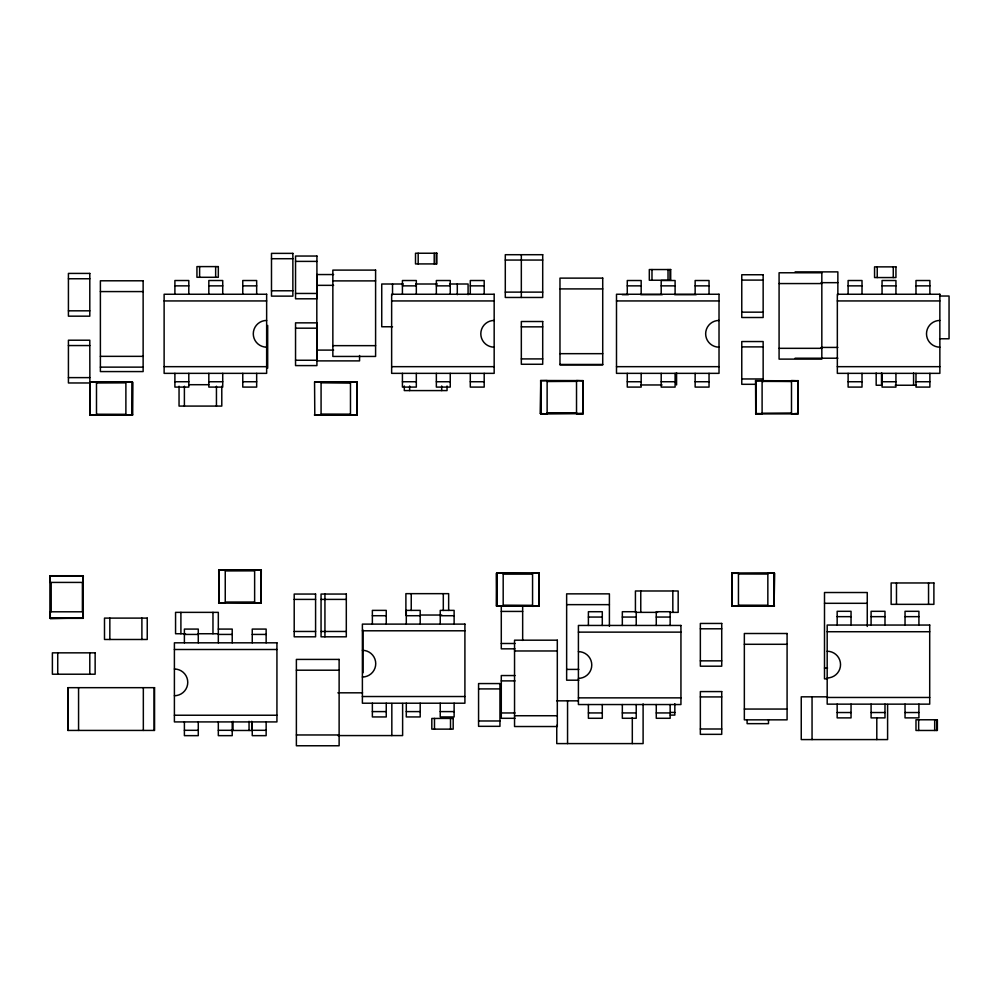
<?xml version="1.0" encoding="UTF-8"?>
<svg xmlns="http://www.w3.org/2000/svg" width="999" height="999" viewBox="0 0 999 999"><rect width="100%" height="100%" fill="white"/><g stroke="black" fill="none" stroke-linecap="round" stroke-linejoin="round"><path stroke-width="1.5" d="M132.23 414.922L132.417 381.98L90.222 381.868L89.935 415.147L89.798 340.209L68.419 340.209L68.419 382.967L89.798 382.967M538.911 605.981L539.085 572.989L496.903 572.914L496.615 606.193L496.528 573.189L503.184 572.964L503.184 606.268L496.578 606.156L496.503 573.251L503.184 573.139M540.796 380.544L540.534 413.761L540.796 380.532L583.041 380.607L582.929 413.524M755.731 380.544L755.756 413.923L798.001 413.848L798.164 380.931L755.581 380.607L755.756 413.586M583.191 413.524L540.621 413.848L540.659 380.607M218.968 602.772L261.151 603.096L261.288 570.054L218.731 569.855L218.968 603.059M582.991 413.524L583.191 380.869L576.523 380.569L576.523 413.886L583.191 413.586L576.523 413.648M731.992 573.314L731.78 605.981L731.78 573.251L738.448 573.039L738.448 606.268L731.792 605.981L732.167 572.989M314.797 414.86L314.56 381.943L356.755 381.868L356.755 414.922M90.01 415.184L89.835 382.142L96.491 381.88L96.491 415.222L90.147 415.184M218.756 603.096L218.931 569.78M314.685 414.985L321.079 415.259L321.079 381.905L314.797 381.868M125.886 414.985L132.567 414.86L90.097 414.922M218.681 570.179L225.25 569.792L225.25 603.134L218.769 603.009M797.951 413.524L791.495 413.848L798.164 413.586L797.826 380.869M261.251 602.897L254.633 602.959M755.469 380.869L762.1 380.644M755.756 380.744L755.731 413.911M767.844 605.981L774.525 605.918L732.167 605.918M50.175 618.369L83.279 618.319L83.179 575.811L50.025 575.899L50.112 618.406L83.354 618.081L50.35 618.443M50.287 576.011L82.954 575.849M50.225 575.774L50.175 582.417M261.201 570.179L261.139 602.897M132.442 415.147L132.555 382.205L125.886 382.08M350.474 382.08L357.13 382.142L357.03 415.147L314.523 414.922M532.567 573.189L539.223 573.251L539.185 606.093L532.567 606.318L532.567 572.964L539.173 573.314L539.223 606.043M132.517 414.922L132.417 382.08M218.781 602.834L218.744 570.054L225.25 570.117M356.98 382.205L357.142 414.922L350.474 414.922M738.448 573.139L731.78 573.314L774.4 573.039L774.188 606.306L774.25 573.314M218.594 602.834L225.25 603.009M774.312 606.156L767.844 606.293L767.844 572.964L774.525 573.314L774.125 605.981M132.492 415.047L125.886 415.259L125.886 381.905M356.955 415.047L350.474 415.147L350.474 381.905M132.218 381.868L125.886 381.868M356.755 382.267L350.474 381.868M261.076 569.817L254.633 569.942L261.226 570.054M540.559 380.694L547.127 380.569L547.127 413.886L540.459 413.586M755.656 413.811L762.1 413.848M731.83 606.093L738.448 606.043M797.851 413.811L797.889 380.544M90.122 382.03L96.491 382.08M254.633 569.817L254.633 603.134L261.251 602.959M50.062 575.899L49.975 582.417L83.304 582.417M321.079 382.03L314.635 381.98M532.567 606.043L539.21 606.043L496.503 605.981L522.664 606.081L522.664 640.434M582.892 380.644L582.929 413.886M83.179 618.231L83.129 611.8L83.179 618.369M83.017 582.417L83.329 576.048M271.491 258.716L292.869 258.716M505.294 260.052L542.707 260.052M295.542 261.388L316.92 261.388M795.104 271.878L837.861 271.878L837.861 295.005M333.616 274.55L316.82 274.55L316.82 360.889L359.565 360.889L359.565 355.494M68.419 278.758L89.798 278.758M741.77 280.095L763.149 280.095M332.854 280.894L375.599 280.894M821.066 282.667L837.861 282.667M779.083 283.566L821.827 283.566M403.334 284.003L381.743 284.003L381.743 326.76L392.532 326.76M415.659 284.003L437.25 284.003M449.587 284.003L468.081 284.003L468.081 294.693M316.82 285.339L333.616 285.339M174.9 285.864L188.799 285.864M208.828 285.864L222.727 285.864M242.769 285.864L256.668 285.864M402.422 285.864L416.321 285.864M436.351 285.864L450.249 285.864M470.292 285.864L484.19 285.864M627.272 285.864L641.171 285.864M661.201 285.864L675.099 285.864M695.142 285.864L709.04 285.864M848.114 285.864L862.012 285.864M882.055 285.864L895.941 285.864M915.983 285.864L929.882 285.864M559.977 288.911L602.722 288.911M271.491 290.784L292.869 290.784M100.387 291.583L143.132 291.583M505.294 292.12L542.707 292.12M295.542 293.456L316.92 293.456M622.227 294.693L628.396 294.693M640.734 294.693L662.312 294.693M674.65 294.693L696.228 294.693M939.609 296.029L949.05 296.029L949.05 338.773L939.609 338.773M164.123 300.936L266.646 300.936M391.645 300.936L494.168 300.936M616.495 300.936L719.018 300.936M837.337 300.936L939.859 300.936M68.419 310.826L89.798 310.826M741.77 312.163L763.149 312.163M521.328 326.848L542.707 326.848M295.542 328.184L316.92 328.184M68.419 345.554L89.798 345.554M332.854 345.654L375.599 345.654M741.77 346.89L763.149 346.89M821.066 347.427L837.861 347.427M779.083 348.326L821.827 348.326M316.82 350.1L333.616 350.1M559.977 353.671L602.722 353.671M100.387 356.343L143.132 356.343M795.104 358.216L837.861 358.216M521.328 358.916L542.707 358.916M295.542 360.252L316.92 360.252M559.977 364.46L602.722 364.46M164.123 366.67L266.646 366.67M391.645 366.67L494.168 366.67M616.495 366.67L719.018 366.67M837.337 366.67L939.859 366.67M100.387 367.132L143.132 367.132M68.419 377.622L89.798 377.622M741.77 378.958L763.149 378.958M798.064 380.744L791.495 380.532L791.495 413.886M547.127 381.081L576.523 381.081M791.495 381.081L762.1 381.156L791.495 381.306M547.127 381.306L576.523 381.218M547.127 381.468L576.523 381.381M762.1 381.381L791.495 381.468M174.9 381.743L188.799 381.743M208.828 381.743L222.727 381.743M242.769 381.743L256.668 381.743M402.422 381.743L416.321 381.743M436.351 381.743L450.249 381.743M470.292 381.743L484.19 381.743M627.272 381.743L641.171 381.743M661.201 381.743L675.099 381.743M695.142 381.743L709.04 381.743M848.114 381.743L862.012 381.743M882.055 381.743L895.941 381.743M915.983 381.743L929.882 381.743M96.491 382.417L125.886 382.555L96.491 382.804M321.079 382.417L350.474 382.555M321.079 382.642L350.474 382.804M755.506 384.303L741.77 384.303L741.77 341.546L763.149 341.546L763.149 381.63M188.961 384.702L208.816 384.702M640.684 384.965L662.062 384.965M895.254 385.239L916.245 385.239M547.127 412.999L576.523 412.999M791.495 412.999L762.1 413.236M547.127 413.161L576.523 413.161M547.127 413.374L576.523 413.374M547.127 413.811L540.596 413.811M762.1 413.648L755.581 413.524M96.491 414.41L125.886 414.41M321.079 414.335L350.474 414.335M96.491 414.573L125.886 414.647M321.079 414.498L350.474 414.573M96.491 414.985L89.823 414.922M321.079 414.922L314.46 414.985M225.25 570.541L254.633 570.466M225.25 570.629L254.633 570.629M767.844 572.914L774.312 572.989M503.184 573.538L532.567 573.613M738.448 573.476L767.844 573.538M503.184 573.851L532.567 573.763M738.448 573.763L767.844 573.763M50.287 575.736L83.017 575.736M294.205 599.4L315.584 599.4M321.054 599.4L346.303 599.4M225.25 602.322L254.633 602.235M225.25 602.484L254.633 602.547M824.5 603.309L867.257 603.309M566.645 604.645L609.402 604.645M503.184 605.382L532.567 605.469M767.844 605.382L738.448 605.469L767.844 605.619M503.184 605.544L532.567 605.619M501.286 611.425L522.664 611.425M83.304 611.8L49.987 611.8L50.287 618.406L50.287 611.8M657.567 612.362L635.426 612.362L635.426 590.983L678.171 590.983L678.171 612.362L669.78 612.362M420.404 615.034L441.77 615.034M372.365 615.721L386.251 615.721M406.293 615.721L420.192 615.721M440.234 615.721L454.12 615.721M837.162 616.658L851.048 616.658M871.091 616.658L884.989 616.658M905.032 616.658L918.918 616.658M588.399 617.057L602.285 617.057M622.327 617.057L636.226 617.057M656.268 617.057L670.154 617.057M700.349 628.796L721.728 628.796M218.319 629.083L232.218 629.083L232.218 642.819M362.387 630.794L464.91 630.794M294.205 631.468L315.584 631.468M321.054 631.468L346.303 631.468M827.184 631.73L929.707 631.73M578.409 632.13L680.943 632.13M185.489 633.741L175.562 633.741L175.562 612.362L218.319 612.362L218.319 642.819M197.702 633.741L218.319 633.741M184.39 634.427L198.277 634.427M218.319 634.427L232.218 634.427M252.248 634.427L266.146 634.427M501.286 643.493L515.022 643.493M744.342 644.293L787.087 644.293M515.022 648.838L501.286 648.838L501.286 606.081M174.4 649.5L276.935 649.5M514.547 650.973L557.305 650.973M700.349 660.851L721.728 660.851M824.5 668.069L827.559 668.069M566.645 669.405L578.871 669.405M296.378 670.204L339.123 670.204M515.022 675.549L501.286 675.549L501.286 718.306L515.022 718.306M827.559 678.858L824.5 678.858L824.5 592.519L867.257 592.519L867.257 626.435M578.871 680.194L566.645 680.194L566.645 593.856L609.402 593.856L609.402 626.236M501.286 680.893L515.022 680.893M478.571 688.91L499.95 688.91M337.862 692.819L362.537 692.819M362.387 696.528L464.91 696.528M827.459 696.827L801.248 696.827L801.248 739.585L887.599 739.585L887.599 704.47M700.349 696.927L721.728 696.927M827.184 697.464L929.707 697.464M578.409 697.864L680.943 697.864M556.755 700.836L578.346 700.836M744.342 709.053L787.087 709.053M372.365 711.6L386.251 711.6M406.293 711.6L420.192 711.6M440.234 711.6L454.12 711.6M670.254 712.424L674.837 712.424M837.162 712.537L851.048 712.537M871.091 712.537L884.989 712.537M905.032 712.537L918.918 712.537M501.286 712.961L515.022 712.961M588.399 712.936L602.285 712.936M622.327 712.936L636.226 712.936M656.268 712.936L670.154 712.936M670.254 715.097L674.837 715.097L674.837 703.683M174.4 715.234L276.935 715.234M514.547 715.734L557.305 715.734M478.571 720.978L499.95 720.978M700.349 728.995L721.728 728.995M184.39 730.306L198.277 730.306M218.319 730.306L232.218 730.306M252.248 730.306L266.146 730.306M231.006 730.469L251.723 730.469L251.723 721.303M296.378 734.964L339.123 734.964M337.862 735.576L402.622 735.576L402.622 703.508M82.954 575.948L83.179 582.417M936.687 719.779L936.687 730.469M934.689 719.779L934.689 730.469M929.882 294.255L929.882 280.519L915.983 280.519L915.983 294.255M929.882 373.351L929.882 387.088L915.983 387.088L915.983 373.351M928.546 582.966L928.546 604.345M918.918 625.049L918.918 611.313L905.032 611.313L905.032 625.049M918.918 704.145L918.918 717.881L905.032 717.881L905.032 704.145M918.655 719.779L918.655 730.469M913.573 373.027L913.573 385.239M896.478 582.966L896.478 604.345M895.941 294.255L895.941 280.519L882.055 280.519L882.055 294.255M895.941 373.351L895.941 387.088L882.055 387.088L882.055 373.351M893.268 266.87L893.268 277.56M884.989 625.049L884.989 611.313L871.091 611.313L871.091 625.049M884.989 704.145L884.989 717.881L871.091 717.881L871.091 704.145M881.518 373.027L881.518 385.239L876.173 385.239L876.173 373.027M877.234 266.87L877.234 277.56M876.797 718.206L876.797 739.585M862.012 294.255L862.012 280.519L848.114 280.519L848.114 294.255M862.012 373.351L862.012 387.088L848.114 387.088L848.114 373.351M851.048 625.049L851.048 611.313L837.162 611.313L837.162 625.049M851.048 704.145L851.048 717.881L837.162 717.881L837.162 704.145M812.05 696.827L812.05 739.585M768.493 719.642L768.493 723.651L747.115 723.651L747.115 719.642M762.1 380.569L762.1 413.886M709.04 294.255L709.04 280.519L695.142 280.519L695.142 294.255M709.04 373.351L709.04 387.088L695.142 387.088L695.142 373.351M676.573 372.752L676.573 384.965M675.099 294.255L675.099 280.519L661.201 280.519L661.201 294.255M675.099 373.351L675.099 387.088L661.201 387.088L661.201 373.351M672.827 590.983L672.827 612.362M670.154 625.449L670.154 611.713L656.268 611.713L656.268 625.449M670.154 704.545L670.154 718.281L656.268 718.281L656.268 704.545M670.029 269.543L670.029 280.232M668.019 269.543L668.019 280.232M651.985 269.543L651.985 280.232M643.106 703.895L643.106 743.593L556.755 743.593L556.755 725.262M641.171 294.255L641.171 280.519L627.272 280.519L627.272 294.255M641.171 373.351L641.171 387.088L627.272 387.088L627.272 373.351M640.771 590.983L640.771 612.362M636.226 625.449L636.226 611.713L622.327 611.713L622.327 625.449M636.226 704.545L636.226 718.281L622.327 718.281L622.327 704.545M632.305 717.632L632.305 743.593M602.285 625.449L602.285 611.713L588.399 611.713L588.399 625.449M602.285 704.545L602.285 718.281L588.399 718.281L588.399 704.545M567.557 700.836L567.557 743.593M521.328 254.708L521.328 297.465M484.19 294.255L484.19 280.519L470.292 280.519L470.292 294.255M484.19 373.351L484.19 387.088L470.292 387.088L470.292 373.351M457.292 284.003L457.292 294.693M454.12 624.113L454.12 610.377L440.234 610.377L440.234 624.113M454.12 703.209L454.12 716.945L440.234 716.945L440.234 703.209M450.512 718.443L450.512 729.133M450.249 294.255L450.249 280.519L436.351 280.519L436.351 294.255M450.249 373.351L450.249 387.088L436.351 387.088L436.351 373.351M448.651 610.451L448.651 593.656L405.894 593.656L405.894 615.034M447.04 386.001L447.04 390.584L404.295 390.584L404.295 386.001M443.306 593.656L443.306 610.451M441.695 386.001L441.695 390.584M436.226 253.234L436.226 263.923M434.49 718.443L434.49 729.133M434.215 253.234L434.215 263.923M420.192 624.113L420.192 610.377L406.293 610.377L406.293 624.113M420.192 703.209L420.192 716.945L406.293 716.945L406.293 703.209M418.181 253.234L418.181 263.923M416.321 294.255L416.321 280.519L402.422 280.519L402.422 294.255M416.321 373.351L416.321 387.088L402.422 387.088L402.422 373.351M411.238 593.656L411.238 610.451M409.64 386.001L409.64 390.584M392.532 284.003L392.532 294.693M391.833 703.508L391.833 735.576M386.251 624.113L386.251 610.377L372.365 610.377L372.365 624.113M386.251 703.209L386.251 716.945L372.365 716.945L372.365 703.209M363.037 630.032L363.037 672.777M324.937 594.055L324.937 636.813M267.682 325.424L267.682 368.169M266.146 642.819L266.146 629.083L252.248 629.083L252.248 642.819M266.146 721.915L266.146 735.651L252.248 735.651L252.248 721.915M256.668 294.255L256.668 280.519L242.769 280.519L242.769 294.255M256.668 373.351L256.668 387.088L242.769 387.088L242.769 373.351M249.051 721.303L249.051 730.469M233.017 721.303L233.017 730.469M232.218 721.915L232.218 735.651L218.319 735.651L218.319 721.915M222.727 294.255L222.727 280.519L208.828 280.519L208.828 294.255M222.727 373.351L222.727 387.088L208.828 387.088L208.828 373.351M221.79 386.226L221.79 406.081L179.046 406.081L179.046 386.226M216.446 386.226L216.446 406.081M215.647 266.596L215.647 277.285M212.974 612.362L212.974 633.741M199.613 266.596L199.613 277.285M198.277 642.819L198.277 629.083L184.39 629.083L184.39 642.819M198.277 721.915L198.277 735.651L184.39 735.651L184.39 721.915M188.799 294.255L188.799 280.519L174.9 280.519L174.9 294.255M188.799 373.351L188.799 387.088L174.9 387.088L174.9 373.351M184.39 386.226L184.39 406.081M180.906 612.362L180.906 633.741M154.121 687.674L154.121 730.431M143.332 687.674L143.332 730.431M141.895 618.106L141.895 639.485M109.84 618.106L109.84 639.485M89.798 652.846L89.798 674.213M82.73 611.8L82.58 582.417L82.418 611.8M78.571 687.674L78.571 730.431M68.219 687.674L68.219 730.431M57.73 652.846L57.73 674.213M50.799 582.417L50.887 611.8M50.637 582.417L50.574 611.8M174.4 669.005A13.362 13.362 0 0 1 187.762 682.367A13.362 13.362 0 0 1 174.4 695.729M362.387 650.299A13.362 13.362 0 0 1 375.736 663.661A13.362 13.362 0 0 1 362.387 677.022M578.409 651.635A13.362 13.362 0 0 1 591.77 664.997A13.362 13.362 0 0 1 578.409 678.358M827.184 651.236A13.362 13.362 0 0 1 840.534 664.597A13.362 13.362 0 0 1 827.184 677.959M266.646 347.165A13.362 13.362 0 0 1 253.284 333.803A13.362 13.362 0 0 1 266.646 320.442M494.168 347.165A13.362 13.362 0 0 1 480.806 333.803A13.362 13.362 0 0 1 494.168 320.442M719.018 347.165A13.362 13.362 0 0 1 705.656 333.803A13.362 13.362 0 0 1 719.018 320.442M939.859 347.165A13.362 13.362 0 0 1 926.498 333.803A13.362 13.362 0 0 1 939.859 320.442M436.888 253.234L415.509 253.234L415.509 263.923L436.888 263.923L436.888 253.234M292.869 253.371L271.491 253.371L271.491 296.129L292.869 296.129L292.869 253.371M542.707 254.708L505.294 254.708L505.294 297.465L542.707 297.465L542.707 254.708M316.92 256.044L295.542 256.044L295.542 298.801L316.92 298.801L316.92 256.044M218.319 266.596L196.94 266.596L196.94 277.285L218.319 277.285L218.319 266.596M895.941 266.87L874.562 266.87L874.562 277.56L895.941 277.56L895.941 266.87M670.691 269.543L649.313 269.543L649.313 280.232L670.691 280.232L670.691 269.543M375.599 270.105L332.854 270.105L332.854 356.443L375.599 356.443L375.599 270.105M821.827 272.777L779.083 272.777L779.083 359.116L821.827 359.116L821.827 272.777M89.798 273.414L68.419 273.414L68.419 316.171L89.798 316.171L89.798 273.414M763.149 274.75L741.77 274.75L741.77 317.507L763.149 317.507L763.149 274.75M602.722 278.122L559.977 278.122L559.977 364.897L602.722 364.897L602.722 278.122M143.132 280.794L100.387 280.794L100.387 371.578L143.132 371.578L143.132 280.794M266.646 294.255L164.123 294.255L164.123 373.351L266.646 373.351L266.646 294.255M494.168 294.255L391.645 294.255L391.645 373.351L494.168 373.351L494.168 294.255M719.018 294.255L616.495 294.255L616.495 373.351L719.018 373.351L719.018 294.255M939.859 294.255L837.337 294.255L837.337 373.351L939.859 373.351L939.859 294.255M542.707 321.516L521.328 321.516L521.328 364.26L542.707 364.26L542.707 321.516M316.92 322.852L295.542 322.852L295.542 365.597L316.92 365.597L316.92 322.852M933.89 582.966L891.133 582.966L891.133 604.345L933.89 604.345L933.89 582.966M315.584 594.055L294.205 594.055L294.205 636.813L315.584 636.813L315.584 594.055M346.303 594.055L321.054 594.055L321.054 636.813L346.303 636.813L346.303 594.055M147.24 618.106L104.495 618.106L104.495 639.485L147.24 639.485L147.24 618.106M721.728 623.451L700.349 623.451L700.349 666.196L721.728 666.196L721.728 623.451M464.91 624.113L362.387 624.113L362.387 703.209L464.91 703.209L464.91 624.113M929.707 625.049L827.184 625.049L827.184 704.145L929.707 704.145L929.707 625.049M680.943 625.449L578.409 625.449L578.409 704.545L680.943 704.545L680.943 625.449M787.087 633.503L744.342 633.503L744.342 719.842L787.087 719.842L787.087 633.503M557.305 640.184L514.547 640.184L514.547 726.523L557.305 726.523L557.305 640.184M276.935 642.819L174.4 642.819L174.4 721.915L276.935 721.915L276.935 642.819M95.142 652.846L52.385 652.846L52.385 674.213L95.142 674.213L95.142 652.846M339.123 659.415L296.378 659.415L296.378 745.766L339.123 745.766L339.123 659.415M499.95 683.566L478.571 683.566L478.571 726.323L499.95 726.323L499.95 683.566M154.558 687.674L67.782 687.674L67.782 730.431L154.558 730.431L154.558 687.674M721.728 691.583L700.349 691.583L700.349 734.34L721.728 734.34L721.728 691.583M453.184 718.443L431.818 718.443L431.818 729.133L453.184 729.133L453.184 718.443M937.362 719.779L915.983 719.779L915.983 730.469L937.362 730.469L937.362 719.779"/></g></svg>
